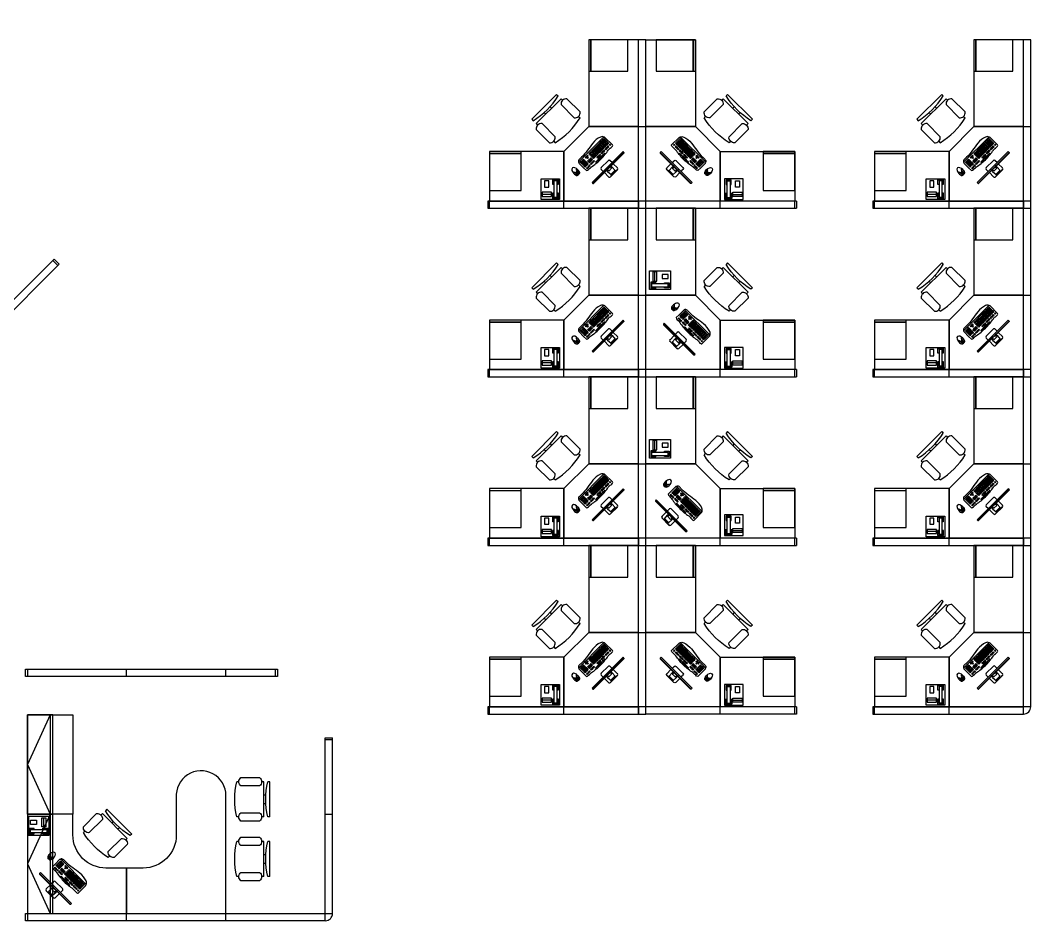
# Model space of a CAD drawing. Header units: inches. Extents: x -17 to 3016, y -11 to 1580.
# Drawn here: x 800.2 to 1288.6, y 232.4 to 667.7 of the extents above; entities that cross this region are included whole.
import ezdxf

# ---------------------------------------------------------------- set-up
doc = ezdxf.new("R2010")
doc.units = ezdxf.units.IN
doc.header["$MEASUREMENT"] = 0
for name, color, linetype, lineweight in [('A-FURN-P-PANELS', 1, 'Continuous', 25), ('A-FURN-P-PEDS', 5, 'Continuous', 25), ('A-FURN-P-SEAT', 4, 'Continuous', 25), ('A-FURN-P-STOR', 7, 'Continuous', 25), ('A-FURN-P-WKSF', 200, 'Continuous', 25), ('COMPUTER-P3', 30, 'Continuous', 25), ('Furniture', 200, 'Continuous', 25), ('TELEPHONE-ST12', 3, 'Continuous', 25)]:
    doc.layers.add(name, color=color, linetype=linetype, lineweight=lineweight)
doc.styles.add('ATTR', font='romans.shx', dxfattribs={"width": 0.8, "height": 2.52})

# ---------------------------------------------------------------- blocks, each defined once
blk = doc.blocks.new('MONITOR')
at = {"color": 0}
for p, q in [((-269, -94), (-264, -89)), ((-264, -89), (264, -89)), ((-77, -17), (-77, -89)), ((-77, -109), (-77, -143)), ((-40, -70), (-36, -14)), ((-29, -14), (-29, -17)), ((-29, -14), (-29, -17)), ((-25, -60), (-25, -82)), ((-25, -60), (-24, -60)), ((-24, -60), (-24, -89)), ((-24, -63), (24, -63)), ((24, -60), (24, -89)), ((24, -60), (25, -60)), ((25, -60), (25, -82)), ((29, -14), (29, -17)), ((29, -14), (29, -17)), ((40, -70), (36, -14)), ((77, -17), (77, -89)), ((77, -109), (77, -143)), ((269, -94), (264, -89))]:
    blk.add_line(p, q, dxfattribs=at)
for points in [[(-60, 0), (60, 0)], [(-269, -109), (269, -109), (269, -94), (-269, -94), (-269, -109)], [(-36, -14), (36, -14)], [(-29, -17), (29, -17)], [(-29, -17), (29, -17)], [(-60, -160), (60, -160)]]:
    blk.add_lwpolyline(points, dxfattribs=at)
for points in [[(-40, -70, 0.263666), (-37, -80), (-34, -82), (-25, -82)], [(40, -70, -0.263666), (37, -80), (34, -82), (25, -82)]]:
    blk.add_lwpolyline(points, format="xyb", dxfattribs=at)
for centre, radius in [((-61, -4), 1.73), ((-46, -4), 1.73), ((-36, -102), 1.14), ((-32, -4), 1.73), ((-18, -4), 1.73), ((-3, -4), 1.73), ((11, -4), 1.73), ((25, -4), 1.73), ((36, -102), 1.14), ((39, -4), 1.73)]:
    blk.add_circle(centre, radius, dxfattribs=at)
for centre, start, end in [((-60, -17), 90, 180), ((60, -17), 0, 90), ((-60, -143), 180, 270), ((60, -143), 270, 0)]:
    blk.add_arc(centre, 17.2, start, end, dxfattribs=at)
blk = doc.blocks.new('KEYBOARD')
at = {"color": 0}
for points in [[(233, -76), (233, -26, 0.165941), (205, -17, -0.04592), (141, -12, 0.046884), (0, 0, 0.043941), (-135, -14, -0.081459), (-182, -12, 0.073722), (-206, -13, 0.278236), (-218, -23), (-217, -154, 0.414214), (-202, -168), (218, -167, 0.414214), (233, -152)], [(218, -167), (-202, -168, -0.198912), (-213, -164, 0.237087), (-181, -196, 0.110077), (-61, -209, 0.017919), (47, -193, -0.053396), (161, -185, 0.017301), (204, -185, 0.36209), (228, -163, -0.184401), (218, -167)]]:
    blk.add_lwpolyline(points, format="xyb", close=True, dxfattribs=at)
at = {"color": 0, "lineweight": 0}
for points in [[(-201, -38), (-189, -38)], [(-201, -38), (-201, -51)], [(-201, -51), (-189, -51)], [(-200, -70), (-188, -70)], [(-200, -70), (-200, -83)], [(-200, -83), (-188, -83)], [(-200, -87), (-188, -86)], [(-200, -87), (-200, -100)], [(-200, -100), (-188, -99)], [(-200, -104), (-188, -104)], [(-200, -104), (-200, -117)], [(-200, -117), (-188, -117)], [(-200, -122), (-173, -122)], [(-200, -122), (-200, -135)], [(-189, -38), (-189, -51)], [(-188, -70), (-188, -83)], [(-188, -86), (-188, -99)], [(-188, -104), (-188, -117)], [(-185, -70), (-185, -83)], [(-185, -70), (-173, -70)], [(-185, -83), (-173, -83)], [(-185, -86), (-185, -99)], [(-185, -86), (-173, -86)], [(-185, -99), (-173, -99)], [(-185, -104), (-173, -104)], [(-185, -104), (-185, -117)], [(-185, -117), (-173, -117)], [(-173, -70), (-173, -83)], [(-173, -86), (-173, -99)], [(-173, -104), (-173, -117)], [(-173, -122), (-173, -135)], [(-171, -38), (-171, -51)], [(-171, -38), (-159, -38)], [(-171, -51), (-159, -51)], [(-170, -70), (-170, -83)], [(-170, -70), (-158, -70)], [(-170, -83), (-158, -83)], [(-170, -86), (-170, -99)], [(-170, -86), (-158, -86)], [(-170, -99), (-158, -99)], [(-170, -104), (-158, -104)], [(-170, -104), (-170, -117)], [(-170, -117), (-158, -117)], [(-170, -122), (-170, -135)], [(-170, -122), (-158, -122)], [(-159, -38), (-159, -51)], [(-158, -70), (-158, -83)], [(-158, -86), (-158, -99)], [(-158, -104), (-158, -117)], [(-158, -122), (-158, -135)], [(-156, -38), (-156, -51)], [(-156, -38), (-144, -38)], [(-156, -51), (-144, -51)], [(-156, -70), (-144, -70)], [(-156, -70), (-156, -83)], [(-156, -83), (-144, -83)], [(-156, -86), (-144, -86)], [(-156, -86), (-156, -99)], [(-156, -99), (-144, -99)], [(-156, -104), (-144, -104)], [(-156, -104), (-156, -117)], [(-156, -117), (-144, -117)], [(-156, -122), (-144, -122)], [(-156, -122), (-156, -135)], [(-144, -38), (-144, -51)], [(-144, -70), (-144, -83)], [(-144, -86), (-144, -99)], [(-144, -104), (-144, -117)], [(-144, -122), (-144, -135)], [(-142, -38), (-130, -38)], [(-142, -38), (-142, -51)], [(-142, -51), (-130, -51)], [(-141, -70), (-141, -83)], [(-141, -70), (-129, -70)], [(-141, -83), (-129, -83)], [(-141, -86), (-141, -99)], [(-141, -86), (-129, -86)], [(-141, -99), (-129, -99)], [(-141, -104), (-129, -104)], [(-141, -104), (-141, -117)], [(-141, -117), (-129, -117)], [(-141, -122), (-129, -122)], [(-141, -122), (-141, -135)], [(-130, -38), (-130, -51)], [(-129, -70), (-129, -83)], [(-129, -86), (-129, -99)], [(-129, -104), (-129, -117)], [(-129, -122), (-129, -135)], [(-127, -38), (-127, -51)], [(-127, -38), (-115, -38)], [(-127, -51), (-115, -51)], [(-126, -70), (-126, -83)], [(-126, -70), (-114, -70)], [(-126, -83), (-114, -83)], [(-126, -86), (-126, -99)], [(-126, -86), (-114, -86)], [(-126, -99), (-114, -99)], [(-126, -104), (-114, -104)], [(-126, -104), (-126, -117)], [(-126, -117), (-114, -117)], [(-126, -122), (-126, -135)], [(-126, -122), (-114, -122)], [(-115, -38), (-115, -51)], [(-114, -70), (-114, -83)], [(-114, -86), (-114, -99)], [(-114, -104), (-114, -117)], [(-114, -122), (-114, -135)], [(-112, -70), (-100, -70)], [(-112, -70), (-112, -83)], [(-112, -83), (-100, -83)], [(-112, -86), (-100, -86)], [(-112, -86), (-112, -99)], [(-112, -99), (-100, -99)], [(-112, -104), (-100, -104)], [(-112, -104), (-112, -117)], [(-112, -117), (-100, -117)], [(-112, -122), (-100, -122)], [(-112, -122), (-112, -135)], [(-101, -38), (-101, -51)], [(-101, -38), (-89, -38)], [(-101, -51), (-89, -51)], [(-100, -70), (-100, -83)], [(-100, -86), (-100, -99)], [(-100, -104), (-100, -117)], [(-100, -122), (-100, -135)], [(-97, -70), (-97, -83)], [(-97, -70), (-85, -70)], [(-97, -83), (-85, -83)], [(-97, -86), (-97, -99)], [(-97, -86), (-85, -86)], [(-97, -99), (-85, -99)], [(-97, -104), (-85, -103)], [(-97, -104), (-97, -117)], [(-97, -117), (-85, -116)], [(-97, -122), (-85, -121)], [(-97, -122), (-96, -135)], [(-89, -38), (-89, -51)], [(-86, -38), (-86, -51)], [(-86, -38), (-74, -38)], [(-86, -51), (-74, -51)], [(-85, -70), (-85, -83)], [(-85, -86), (-85, -99)], [(-85, -103), (-85, -116)], [(-85, -121), (-84, -134)], [(-82, -70), (-70, -69)], [(-82, -70), (-82, -83)], [(-82, -83), (-70, -82)], [(-82, -86), (-82, -99)], [(-82, -86), (-70, -86)], [(-82, -99), (-70, -99)], [(-82, -103), (-70, -103)], [(-82, -103), (-81, -116)], [(-81, -116), (-69, -116)], [(-81, -121), (-81, -134)], [(-81, -121), (-69, -121)], [(-74, -38), (-74, -51)], [(-72, -38), (-60, -38)], [(-72, -38), (-72, -51)], [(-72, -51), (-60, -51)], [(-70, -69), (-70, -82)], [(-70, -86), (-70, -99)], [(-70, -103), (-69, -116)], [(-69, -121), (-69, -134)], [(-68, -69), (-56, -69)], [(-68, -69), (-67, -82)], [(-67, -82), (-55, -82)], [(-67, -86), (-55, -86)], [(-67, -86), (-67, -99)], [(-67, -99), (-55, -99)], [(-67, -103), (-55, -103)], [(-67, -103), (-67, -116)], [(-67, -116), (-55, -116)], [(-67, -121), (-55, -121)], [(-67, -121), (-67, -134)], [(-60, -38), (-60, -51)], [(-57, -38), (-57, -51)], [(-57, -38), (-45, -38)], [(-57, -51), (-45, -51)], [(-56, -69), (-55, -82)], [(-55, -86), (-55, -99)], [(-55, -103), (-55, -116)], [(-55, -121), (-55, -134)], [(-52, -69), (-52, -82)], [(-52, -69), (-40, -69)], [(-52, -82), (-40, -82)], [(-52, -86), (-52, -99)], [(-52, -86), (-40, -86)], [(-52, -99), (-40, -99)], [(-52, -103), (-40, -103)], [(-52, -103), (-52, -116)], [(-52, -116), (-40, -116)], [(-52, -121), (-40, -121)], [(-52, -121), (-52, -134)], [(-45, -38), (-45, -51)], [(-40, -69), (-40, -82)], [(-40, -86), (-40, -99)], [(-40, -103), (-40, -116)], [(-40, -121), (-40, -134)], [(-37, -69), (-37, -82)], [(-37, -69), (-25, -69)], [(-37, -82), (-25, -82)], [(-37, -86), (-37, -99)], [(-37, -86), (-25, -86)], [(-37, -99), (-25, -99)], [(-37, -103), (-25, -103)], [(-37, -103), (-37, -116)], [(-37, -116), (-25, -116)], [(-37, -121), (-37, -134)], [(-37, -121), (-25, -121)], [(-28, -19), (1, -18)], [(-28, -38), (-16, -37)], [(-28, -38), (-28, -51)], [(-28, -51), (-16, -50)], [(-26, -16), (1, -16)], [(-25, -69), (-25, -82)], [(-25, -86), (-25, -99)], [(-25, -103), (-25, -116)], [(-25, -121), (-25, -134)], [(-23, -69), (-11, -69)], [(-23, -69), (-23, -82)], [(-23, -82), (-11, -82)], [(-23, -86), (-11, -86)], [(-23, -86), (-23, -99)], [(-23, -99), (-11, -99)], [(-23, -103), (-11, -103)], [(-23, -103), (-23, -116)], [(-23, -116), (-11, -116)], [(-23, -121), (-11, -121)], [(-23, -121), (-23, -134)], [(-16, -37), (-16, -50)], [(-13, -37), (-13, -50)], [(-13, -37), (-1, -37)], [(-13, -50), (-1, -50)], [(-11, -69), (-11, -82)], [(-11, -86), (-11, -99)], [(-11, -103), (-11, -116)], [(-11, -121), (-11, -134)], [(-8, -69), (-8, -82)], [(-8, -69), (4, -69)], [(-8, -82), (4, -82)], [(-8, -86), (-8, -99)], [(-8, -86), (4, -86)], [(-8, -99), (4, -99)], [(-8, -103), (4, -103)], [(-8, -103), (-8, -116)], [(-8, -116), (4, -116)], [(-8, -121), (4, -121)], [(-8, -121), (-8, -134)], [(-1, -37), (-1, -50)], [(1, -7), (1, -16)], [(1, -18), (1, -25)], [(2, -37), (14, -37)], [(2, -37), (2, -50)], [(2, -50), (14, -50)], [(4, -7), (5, -16)], [(4, -69), (4, -82)], [(4, -86), (4, -99)], [(4, -103), (4, -116)], [(4, -121), (4, -134)], [(5, -16), (30, -16)], [(5, -18), (5, -25)], [(5, -18), (30, -18)], [(7, -69), (7, -82)], [(7, -69), (19, -69)], [(7, -82), (19, -82)], [(7, -86), (7, -99)], [(7, -86), (19, -86)], [(7, -99), (19, -99)], [(7, -103), (19, -103)], [(7, -103), (8, -116)], [(8, -116), (20, -116)], [(8, -121), (8, -134)], [(8, -121), (20, -121)], [(14, -37), (14, -50)], [(17, -37), (17, -50)], [(17, -37), (29, -37)], [(17, -50), (29, -50)], [(19, -69), (19, -82)], [(19, -86), (19, -99)], [(19, -103), (20, -116)], [(20, -121), (20, -134)], [(23, -69), (35, -69)], [(23, -69), (23, -82)], [(23, -82), (35, -82)], [(23, -86), (35, -86)], [(23, -86), (23, -99)], [(23, -99), (35, -99)], [(23, -103), (35, -103)], [(23, -103), (23, -116)], [(23, -116), (35, -116)], [(23, -121), (65, -121)], [(23, -121), (23, -134)], [(29, -37), (29, -50)], [(35, -69), (35, -82)], [(35, -86), (35, -99)], [(35, -103), (35, -116)], [(38, -69), (38, -82)], [(38, -69), (65, -69)], [(38, -82), (65, -82)], [(38, -86), (38, -99)], [(38, -86), (50, -86)], [(38, -99), (50, -99)], [(38, -103), (65, -103)], [(38, -103), (38, -116)], [(38, -116), (65, -116)], [(50, -86), (50, -99)], [(53, -86), (53, -99)], [(53, -86), (65, -86)], [(53, -99), (65, -99)], [(65, -69), (65, -82)], [(65, -86), (65, -99)], [(65, -103), (65, -116)], [(65, -121), (65, -134)], [(82, -37), (82, -50)], [(82, -37), (94, -37)], [(82, -50), (94, -50)], [(83, -69), (83, -82)], [(83, -69), (95, -69)], [(83, -82), (95, -82)], [(83, -85), (83, -98)], [(83, -85), (95, -85)], [(83, -98), (95, -98)], [(94, -37), (94, -50)], [(95, -69), (95, -82)], [(95, -85), (95, -98)], [(97, -37), (97, -50)], [(97, -37), (109, -37)], [(97, -50), (109, -50)], [(98, -69), (98, -82)], [(98, -69), (110, -69)], [(98, -82), (110, -82)], [(98, -85), (98, -98)], [(98, -85), (110, -85)], [(98, -98), (110, -98)], [(104, -121), (104, -134)], [(104, -121), (116, -121)], [(109, -37), (109, -50)], [(110, -69), (110, -82)], [(110, -85), (110, -98)], [(111, -37), (123, -37)], [(111, -37), (111, -50)], [(111, -50), (123, -50)], [(112, -69), (124, -69)], [(112, -69), (112, -82)], [(112, -82), (124, -82)], [(112, -85), (124, -85)], [(112, -85), (112, -98)], [(112, -98), (124, -98)], [(116, -121), (116, -134)], [(123, -37), (123, -50)], [(124, -69), (124, -82)], [(124, -85), (124, -98)], [(126, -37), (126, -50)], [(126, -37), (138, -37)], [(126, -50), (138, -50)], [(127, -69), (127, -82)], [(127, -69), (139, -69)], [(127, -82), (139, -82)], [(127, -85), (128, -98)], [(127, -85), (139, -85)], [(128, -98), (140, -98)], [(138, -37), (138, -50)], [(139, -69), (139, -82)], [(139, -85), (140, -98)], [(156, -35), (156, -48)], [(156, -35), (168, -35)], [(156, -48), (168, -48)], [(157, -69), (157, -82)], [(157, -69), (169, -69)], [(157, -82), (169, -82)], [(157, -85), (157, -98)], [(157, -85), (169, -85)], [(157, -98), (169, -98)], [(157, -103), (169, -103)], [(157, -103), (157, -116)], [(157, -116), (169, -116)], [(157, -121), (157, -134)], [(157, -121), (169, -121)], [(168, -35), (168, -48)], [(169, -69), (169, -82)], [(169, -85), (169, -98)], [(169, -103), (169, -116)], [(169, -121), (169, -134)], [(172, -69), (184, -69)], [(172, -69), (172, -82)], [(172, -82), (184, -82)], [(172, -85), (184, -85)], [(172, -85), (172, -98)], [(172, -98), (184, -98)], [(172, -103), (184, -102)], [(172, -103), (172, -116)], [(172, -116), (184, -115)], [(172, -121), (184, -120)], [(172, -121), (172, -134)], [(176, -34), (176, -47)], [(176, -34), (188, -34)], [(176, -47), (188, -47)], [(184, -69), (184, -82)], [(184, -85), (184, -98)], [(184, -102), (184, -115)], [(184, -120), (184, -133)], [(187, -69), (199, -68)], [(187, -69), (187, -82)], [(187, -82), (199, -81)], [(187, -85), (187, -98)], [(187, -85), (199, -85)], [(187, -98), (199, -98)], [(187, -102), (199, -102)], [(187, -102), (187, -115)], [(187, -115), (199, -115)], [(187, -120), (199, -120)], [(187, -120), (187, -133)], [(188, -34), (188, -47)], [(197, -34), (197, -47)], [(197, -34), (209, -34)], [(197, -47), (209, -47)], [(199, -68), (199, -81)], [(199, -85), (199, -98)], [(199, -102), (199, -115)], [(199, -120), (199, -133)], [(202, -68), (202, -81)], [(202, -68), (214, -68)], [(202, -81), (214, -81)], [(202, -85), (202, -98)], [(202, -85), (214, -85)], [(202, -98), (214, -98)], [(202, -102), (214, -102)], [(202, -102), (202, -115)], [(202, -115), (214, -115)], [(202, -120), (202, -133)], [(202, -120), (214, -120)], [(209, -34), (209, -47)], [(214, -68), (214, -81)], [(214, -85), (214, -98)], [(214, -102), (214, -115)], [(214, -120), (214, -133)], [(-200, -135), (-173, -135)], [(-200, -139), (-173, -139)], [(-200, -139), (-200, -152)], [(-200, -152), (-173, -152)], [(-173, -139), (-173, -152)], [(-170, -135), (-158, -135)], [(-170, -139), (-158, -139)], [(-170, -139), (-170, -152)], [(-170, -152), (-158, -152)], [(-158, -139), (-158, -152)], [(-156, -135), (-144, -135)], [(-156, -139), (-156, -152)], [(-156, -139), (-129, -139)], [(-156, -152), (-129, -152)], [(-141, -135), (-129, -135)], [(-129, -139), (-129, -152)], [(-126, -135), (-114, -135)], [(-126, -139), (-11, -138)], [(-126, -139), (-126, -152)], [(-126, -152), (-11, -151)], [(-112, -135), (-100, -135)], [(-96, -135), (-84, -134)], [(-81, -134), (-69, -134)], [(-67, -134), (-55, -134)], [(-52, -134), (-40, -134)], [(-37, -134), (-25, -134)], [(-23, -134), (-11, -134)], [(-11, -138), (-11, -151)], [(-8, -134), (4, -134)], [(-7, -138), (20, -138)], [(-7, -138), (-7, -151)], [(-7, -151), (20, -151)], [(8, -134), (20, -134)], [(20, -138), (20, -151)], [(23, -134), (65, -134)], [(23, -138), (35, -138)], [(23, -138), (23, -151)], [(23, -151), (35, -151)], [(35, -138), (35, -151)], [(38, -138), (65, -138)], [(38, -138), (38, -151)], [(38, -151), (65, -151)], [(65, -138), (65, -151)], [(89, -138), (101, -138)], [(89, -138), (89, -151)], [(89, -151), (101, -151)], [(101, -138), (101, -151)], [(104, -134), (116, -134)], [(104, -138), (116, -138)], [(104, -138), (104, -151)], [(104, -151), (116, -151)], [(116, -138), (116, -151)], [(119, -138), (131, -138)], [(119, -138), (119, -151)], [(119, -151), (131, -151)], [(131, -138), (131, -151)], [(157, -134), (169, -134)], [(157, -138), (169, -138)], [(157, -138), (157, -151)], [(157, -151), (169, -151)], [(169, -138), (169, -151)], [(172, -134), (184, -133)], [(172, -138), (184, -138)], [(172, -138), (172, -151)], [(172, -151), (184, -151)], [(184, -138), (184, -151)], [(187, -133), (199, -133)], [(187, -138), (199, -138)], [(187, -138), (187, -151)], [(187, -151), (199, -151)], [(199, -138), (199, -151)], [(202, -133), (214, -133)], [(202, -138), (214, -138)], [(202, -138), (202, -151)], [(202, -151), (214, -151)], [(214, -138), (214, -151)]]:
    blk.add_lwpolyline(points, dxfattribs=at)
for points in [[(1, -25, -0.037715), (-22, -24, -0.328345), (-28, -19)], [(-26, -16, -0.157731), (-22, -12, -0.08747), (1, -7, -0.08747)], [(4, -7, -0.086643), (27, -12, -0.237073), (30, -16)], [(30, -18, -0.11266), (29, -21, -0.188542), (24, -24, -0.031584), (5, -25, -0.031584)]]:
    blk.add_lwpolyline(points, format="xyb", dxfattribs=at)
for centre in [(-74, -18), (-64, -18), (-55, -18), (-46, -18), (-36, -18), (38, -18), (48, -18), (57, -18), (67, -18), (76, -18)]:
    blk.add_circle(centre, 3.55, dxfattribs=at)
blk = doc.blocks.new('COMPUTER 1')
for points in [[(18.95, -12.14, 0.241004), (17.92, -12.5, 0.217003), (17.85, -15.71, 0.752527), (19.72, -15.8, 0.115399), (20.17, -13.62, 0.099122), (19.95, -12.6, 0.240483), (18.95, -12.14)], [(18.54, -12.15, 0.055019), (18.34, -12.84, 0.050601), (18.3, -13.5, -0.084687), (18.26, -13.93, -0.175899), (17.79, -14.62, -0.569307), (17.58, -14.53, -0.064428), (17.58, -13.61, -0.081238), (17.92, -12.5, -0.150456), (18.54, -12.15)], [(19.3, -12.18, -0.141108), (19.38, -13.53, 0.211379), (19.46, -13.94, 0.412702), (18.26, -13.93, 0.176997), (18.37, -13.48, -0.141094), (18.57, -12.15, -0.080592), (18.95, -12.14, -0.075205), (19.3, -12.17)], [(18.76, -13.1), (18.8, -12.56, -0.837339), (18.99, -12.6), (18.96, -13.23, -1), (18.76, -13.22)], [(19.36, -12.19, -0.071754), (19.5, -13.05, -0.043169), (19.47, -13.62, 0.269309), (19.91, -14.74, 0.36617), (20.08, -14.69, 0.160325), (19.95, -12.6, 0.150096), (19.37, -12.19)]]:
    blk.add_lwpolyline(points, format="xyb", close=True)
at = {"xscale": 0.03937, "yscale": 0.03937, "zscale": 0.03937}
for name, p in [('MONITOR', (6.42, -0.45)), ('KEYBOARD', (5.72, -9.75))]:
    blk.add_blockref(name, p, dxfattribs=at)
blk = doc.blocks.new('CHAIR 1')
at = {"linetype": 'Continuous'}
for p, q in [((-8.5, 0), (-8.5, -1)), ((-8.5, 0), (8.5, 0)), ((8.5, 0), (8.5, -1)), ((-8.5, -3), (-8.5, -4)), ((-8.5, -3), (8.5, -3)), ((-2, -3), (-2, -1.9355)), ((2, -1.9576), (2, -3)), ((8.5, -3), (8.5, -4)), ((-10.5, -5), (-10.5, -14)), ((-6.5, -14), (-6.5, -5)), ((6.5, -5), (6.5, -14)), ((10.5, -14), (10.5, -5)), ((-8.5, -15), (-8.5, -16)), ((8.5, -15), (8.5, -16))]:
    blk.add_line(p, q, dxfattribs=at)
for centre, radius, start, end in [((-8.5, -6.5), 2.5, 36.8699, 143.1301), ((0, 34.625), 36.625, 256.5803, 283.4197), ((8.5, -6.5), 2.5, 36.8699, 143.1301), ((-8.5, -12.5), 2.5, 216.8699, 323.1301), ((8.5, -12.5), 2.5, 216.8699, 323.1301), ((0, 19.625), 36.625, 256.5803, 283.4197)]:
    blk.add_arc(centre, radius, start, end, dxfattribs=at)
at = {"style": 'ATTR', "width": 0.8, "flags": 9}
blk.add_attdef('ESTCODE', (0, 0), '', height=0.0042, dxfattribs=at)
blk = doc.blocks.new('PHONE')
for p, q in [((-4.5, 0), (4.5, 0)), ((-4.5, -10), (-4.5, 0)), ((4.5, 0), (4.5, -10)), ((-1, -0.5), (-4, -0.5)), ((-4, -0.5), (-4, -3)), ((-4, -3), (-3.25, -3)), ((-3.75, -0.5), (-3.75, -2.75)), ((-3.75, -2.75), (-3.25, -2.75)), ((-3.25, -1), (-1.75, -1)), ((-3.25, -1), (-3.25, -9)), ((-1.75, -9), (-1.75, -1)), ((-1.75, -2.75), (-1.25, -2.75)), ((-1.75, -3), (-1, -3)), ((-1.25, -2.75), (-1.25, -0.5)), ((-1, -3), (-1, -0.5)), ((-0.5, -1.5), (-0.5, -3.5)), ((4, -1.5), (-0.5, -1.5)), ((-0.5, -2.5), (4, -2.5)), ((-0.5, -3.5), (4, -3.5)), ((4, -3.5), (4, -1.5)), ((-3.75, -9.5), (-3.75, -7.25)), ((-3.75, -7.25), (-3.25, -7.25)), ((-1.25, -9.5), (-3.75, -9.5)), ((-3.25, -9), (-1.75, -9)), ((-1.75, -7.25), (-1.25, -7.25)), ((-1.25, -7.25), (-1.25, -9.5)), ((0.75, -6), (0.75, -9)), ((2.75, -6), (0.75, -6)), ((0.75, -9), (2.75, -9)), ((2.75, -9), (2.75, -6)), ((4.5, -10), (-4.5, -10))]:
    blk.add_line(p, q)
at = {"style": 'ATTR', "width": 0.8, "flags": 9}
blk.add_attdef('ESTCODE', (0, 0), '', height=0.0000256, dxfattribs=at)
blk = doc.blocks.new('DESK 1')
at = {"layer": 'Furniture'}
blk.add_lwpolyline([(36, -24), (36, 0), (0, 0), (0, -36), (24, -36), (36, -24)], dxfattribs=at)
for points in [[(36, 0), (36, -24), (72, -24), (72, 0)], [(24, -78), (24, -36), (0, -36), (0, -78)]]:
    blk.add_lwpolyline(points, close=True, dxfattribs=at)
blk = doc.blocks.new('FILE 1')
at = {"layer": 'A-FURN-P-PEDS'}
blk.add_lwpolyline([(-13.35, 13.35), (-24.13, 2.56), (-11.49, -10.08), (-0.71, 0.71)], close=True, dxfattribs=at)
at = {"layer": 'A-FURN-P-PEDS', "linetype": 'Continuous'}
blk.add_lwpolyline([(-0.71, 0.71), (-11.49, -10.08), (-10.78, -10.78), (0, 0)], close=True, dxfattribs=at)

msp = doc.modelspace()

# ---------------------------------------------------------------- linework, layer by layer
at = {"layer": 'A-FURN-P-PANELS'}
for p, q in [((1175.34, 580.3), (1026.09, 580.3)), ((1288.56, 580.3), (1212.18, 580.3)), ((818.4, 549.1, 0), (767.48, 498.19, 0)), ((1175.34, 498.8), (1026.09, 498.8)), ((1288.56, 498.8), (1212.18, 498.8)), ((1175.34, 417.3), (1026.09, 417.3)), ((1288.56, 417.3), (1212.18, 417.3)), ((1175.34, 335.8), (1026.09, 335.8)), ((1288.56, 335.8), (1212.18, 335.8))]:
    msp.add_line(p, q, dxfattribs=at)
for points in [[(1098.96, 332.3), (1098.96, 658.3)], [(1102.46, 658.3), (1098.96, 658.3)], [(1175.34, 332.3), (1102.46, 332.3), (1102.46, 658.3)], [(1285.06, 332.3), (1285.06, 658.3)], [(1288.56, 658.3), (1285.06, 658.3)], [(1288.56, 580.3), (1288.56, 658.3)], [(1098.96, 616.3), (1102.46, 616.3)], [(1285.06, 616.3), (1288.56, 616.3)], [(1026.09, 580.3), (1026.09, 576.8), (1175.34, 576.8)], [(1026.96, 576.8), (1026.96, 580.3)], [(1062.96, 576.8), (1062.96, 580.3)], [(1138.46, 576.8), (1138.46, 580.3)], [(1174.46, 576.8), (1174.46, 580.3)], [(1175.34, 580.3), (1175.34, 576.8)], [(1212.18, 580.3), (1212.18, 576.8), (1288.56, 576.8)], [(1213.06, 576.8), (1213.06, 580.3)], [(1249.06, 576.8), (1249.06, 580.3)], [(1288.56, 498.8), (1288.56, 576.8)], [(1098.96, 534.8), (1102.46, 534.8)], [(1285.06, 534.8), (1288.56, 534.8)], [(1026.09, 498.8), (1026.09, 495.3), (1175.34, 495.3)], [(1026.96, 495.3), (1026.96, 498.8)], [(1062.96, 495.3), (1062.96, 498.8)], [(1138.46, 495.3), (1138.46, 498.8)], [(1174.46, 495.3), (1174.46, 498.8)], [(1175.34, 498.8), (1175.34, 495.3)], [(1212.18, 498.8), (1212.18, 495.3), (1288.56, 495.3)], [(1213.06, 495.3), (1213.06, 498.8)], [(1249.06, 495.3), (1249.06, 498.8)], [(1288.56, 417.3), (1288.56, 495.3)], [(1098.96, 453.3), (1102.46, 453.3)], [(1285.06, 453.3), (1288.56, 453.3)], [(1026.09, 417.3), (1026.09, 413.8), (1175.34, 413.8)], [(1026.96, 413.8), (1026.96, 417.3)], [(1062.96, 413.8), (1062.96, 417.3)], [(1138.46, 413.8), (1138.46, 417.3)], [(1174.46, 413.8), (1174.46, 417.3)], [(1175.34, 417.3), (1175.34, 413.8)], [(1212.18, 417.3), (1212.18, 413.8), (1288.56, 413.8)], [(1213.06, 413.8), (1213.06, 417.3)], [(1249.06, 413.8), (1249.06, 417.3)], [(1288.56, 335.8), (1288.56, 413.8)], [(1098.96, 371.8), (1102.46, 371.8)], [(1285.06, 371.8), (1288.56, 371.8)], [(1026.09, 335.8), (1026.09, 332.3), (1098.96, 332.3)], [(1026.96, 332.3), (1026.96, 335.8)], [(1062.96, 332.3), (1062.96, 335.8)], [(1138.46, 332.3), (1138.46, 335.8)], [(1174.46, 332.3), (1174.46, 335.8)], [(1175.34, 335.8), (1175.34, 332.3)], [(1212.18, 335.8), (1212.18, 332.3), (1285.06, 332.3)], [(1213.06, 332.3), (1213.06, 335.8)], [(1249.06, 332.3), (1249.06, 335.8)]]:
    msp.add_lwpolyline(points, dxfattribs=at)
for points in [[(1098.96, 580.3), (1098.96, 576.8), (1102.46, 576.8), (1102.46, 580.3)], [(1285.06, 580.3), (1285.06, 576.8), (1288.56, 576.8), (1288.56, 580.3)], [(1098.96, 498.8), (1098.96, 495.3), (1102.46, 495.3), (1102.46, 498.8)], [(1285.06, 498.8), (1285.06, 495.3), (1288.56, 495.3), (1288.56, 498.8)], [(1098.96, 417.3), (1098.96, 413.8), (1102.46, 413.8), (1102.46, 417.3)], [(1285.06, 417.3), (1285.06, 413.8), (1288.56, 413.8), (1288.56, 417.3)], [(1098.96, 335.8), (1098.96, 332.3), (1102.46, 332.3), (1102.46, 335.8)]]:
    msp.add_lwpolyline(points, close=True, dxfattribs=at)
at = {"layer": 'A-FURN-P-PANELS', "elevation": 0}
msp.add_lwpolyline([(816.54, 552.2), (819.01, 549.72), (818.4, 549.1), (815.92, 551.58)], close=True, dxfattribs=at)
for points in [[(765.01, 500.66), (815.92, 551.58)], [(815.92, 551.58), (818.4, 549.1)], [(924.49, 350.51), (802.74, 350.51), (802.74, 354.01), (924.49, 354.01)], [(803.61, 354.01), (803.61, 350.51)], [(851.61, 350.51), (851.61, 354.01)], [(899.61, 350.51), (899.61, 354.01)], [(923.61, 350.51), (923.61, 354.01)], [(924.49, 354.01), (924.49, 350.51)], [(947.61, 232.35), (947.61, 320.73)], [(947.61, 320.73), (951.11, 320.73)], [(951.11, 319.85), (947.61, 319.85)], [(951.11, 235.85), (951.11, 320.73)], [(947.61, 283.85), (951.11, 283.85)], [(947.61, 232.35), (802.74, 232.35), (802.74, 235.85), (951.11, 235.85)], [(803.61, 235.85), (803.61, 232.35)], [(851.61, 232.35), (851.61, 235.85)], [(899.61, 232.35), (899.61, 235.85)]]:
    msp.add_lwpolyline(points, dxfattribs=at)
at = {"layer": 'A-FURN-P-PANELS'}
msp.add_lwpolyline([(1285.06, 332.3, 0.414214), (1288.56, 335.8)], format="xyb", dxfattribs=at)
at = {"layer": 'A-FURN-P-PANELS', "elevation": 0}
msp.add_lwpolyline([(947.61, 232.35, 0.414214), (951.11, 235.85)], format="xyb", dxfattribs=at)
at = {"layer": 'A-FURN-P-STOR'}
for p, q in [((815.86, 331.85, 0), (803.61, 331.85, 0)), ((814.61, 331.85, 0), (814.61, 235.85, 0))]:
    msp.add_line(p, q, dxfattribs=at)
at = {"layer": 'A-FURN-P-STOR', "elevation": 0}
for points in [[(803.61, 331.85), (803.61, 235.85), (815.86, 235.85)], [(814.61, 331.85), (803.61, 307.85), (814.61, 283.85)], [(815.86, 235.85), (815.86, 331.85)], [(814.61, 283.85), (803.61, 259.85), (814.61, 235.85)], [(803.61, 283.85), (815.86, 283.85)]]:
    msp.add_lwpolyline(points, dxfattribs=at)
at = {"layer": 'A-FURN-P-WKSF', "elevation": 0}
msp.add_lwpolyline([(803.61, 283.85), (803.61, 331.85), (825.61, 331.85), (825.61, 283.85)], close=True, dxfattribs=at)
msp.add_lwpolyline([(851.61, 235.85), (899.61, 235.85), (899.61, 292.85, 1.041756), (875.61, 291.87), (875.61, 273.85, -0.414214), (859.61, 257.85), (851.61, 257.85)], format="xyb", close=True, dxfattribs=at)
msp.add_lwpolyline([(825.61, 283.85), (803.61, 283.85), (803.61, 235.85), (851.61, 235.85), (851.61, 257.85), (841.61, 257.85, -0.414214), (825.61, 273.85), (825.61, 283.85)], format="xyb", dxfattribs=at)

# ---------------------------------------------------------------- block references
at = {"layer": 'A-FURN-P-SEAT', "rotation": 45}
for p in [(1053.41, 625.86), (1239.5, 625.86), (1053.41, 544.36), (1239.5, 544.36), (1053.41, 462.86), (1239.5, 462.86), (1053.41, 381.36), (1239.5, 381.36)]:
    msp.add_blockref('CHAIR 1', p, dxfattribs=at)
at = {"layer": 'A-FURN-P-SEAT', "xscale": -1}
for p, rotation in [((1148.02, 625.86), 315), ((1148.02, 544.36), 315.000000000002), ((1148.02, 462.86), 315.000000000002), ((1148.02, 381.36), 315), ((920.83, 291.08, 0), 269.9999999999967), ((848.03, 280.27, 0), 314.9999999999967), ((920.83, 262.25, 0), 269.9999999999967)]:
    msp.add_blockref('CHAIR 1', p, dxfattribs=dict(at, rotation=rotation))
at = {"layer": 'A-FURN-P-WKSF'}
for name, p, rotation in [('FILE 1', (1074.96, 643.05), 225.0000008944723), ('FILE 1', (1126.46, 658.3), 44.99999111240127), ('FILE 1', (1261.06, 643.05), 224.9999995821959), ('DESK 1', (1098.96, 580.3), 180.0000008944822), ('DESK 1', (1285.06, 580.3), 180.0000006537647), ('FILE 1', (1026.96, 604.3), 135.0000008945095), ('FILE 1', (1159.21, 604.3), 134.9999991055234), ('FILE 1', (1213.06, 604.3), 135.0000006537917), ('DESK 1', (709.85, 555.82, 0), 44.99999999990306), ('FILE 1', (1074.96, 561.55), 225.0000000014367), ('FILE 1', (1126.46, 576.8), 45.00000000011347), ('FILE 1', (1261.06, 561.55), 224.9999999995904), ('DESK 1', (1098.96, 498.8), 180.0000000001373), ('DESK 1', (1285.06, 498.8), 179.9999999999621), ('FILE 1', (1026.96, 522.8), 135.0000000001642), ('FILE 1', (1159.21, 522.8), 135.0000000000063), ('FILE 1', (1213.06, 522.8), 134.99999999999), ('FILE 1', (1074.96, 480.05), 225.0000000001886), ('FILE 1', (1126.46, 495.3), 44.99999999979691), ('FILE 1', (1261.06, 480.05), 224.9999999997906), ('DESK 1', (1098.96, 417.3), 179.9999999999573), ('DESK 1', (1285.06, 417.3), 179.9999999999372), ('FILE 1', (1026.96, 441.3), 134.9999999999845), ('FILE 1', (1159.21, 441.3), 135.0000000000052), ('FILE 1', (1213.06, 441.3), 134.9999999999643), ('FILE 1', (1074.96, 398.55), 225.0000000000233), ('FILE 1', (1126.46, 413.8), 45.00000000035914), ('FILE 1', (1261.06, 398.55), 224.9999999994257), ('DESK 1', (1098.96, 335.8), 179.999999999976), ('DESK 1', (1285.06, 335.8), 179.9999999999372), ('FILE 1', (1026.96, 359.8), 135.0000000000025), ('FILE 1', (1159.21, 359.8), 135.0000000000057), ('FILE 1', (1213.06, 359.8), 134.9999999999642)]:
    msp.add_blockref(name, p, dxfattribs=dict(at, rotation=rotation))
at = {"layer": 'A-FURN-P-WKSF', "xscale": -1}
for p, rotation in [((1102.46, 580.3), 179.9999991055179), ((1102.46, 498.8), 180), ((1102.46, 417.3), 180), ((1102.46, 335.8), 180)]:
    msp.add_blockref('DESK 1', p, dxfattribs=dict(at, rotation=rotation))
at = {"layer": 'COMPUTER-P3'}
for p, rotation in [((1091.94, 597.93), 224.9999999999999), ((1278.04, 597.93), 224.9999999999999), ((1120.09, 505.82), 134.9999999999978), ((1091.94, 516.43), 224.9999999999999), ((1278.04, 516.43), 224.9999999999999), ((1091.94, 434.93), 224.9999999999999), ((1278.04, 434.93), 224.9999999999999), ((1116.26, 420.49), 134.9999999999978), ((1091.94, 353.43), 224.9999999999999), ((1278.04, 353.43), 224.9999999999999), ((818.63, 240.27, 0), 134.9999999999771)]:
    msp.add_blockref('COMPUTER 1', p, dxfattribs=dict(at, rotation=rotation))
at = {"layer": 'COMPUTER-P3', "xscale": -1, "rotation": 135.0000000000002}
for p in [(1109.48, 597.93), (1109.48, 353.43)]:
    msp.add_blockref('COMPUTER 1', p, dxfattribs=at)
at = {"layer": 'TELEPHONE-ST12'}
for p, rotation in [((1056.36, 581.05, 0), 180), ((1242.45, 581.05, 0), 180), ((1104.36, 542.08), 89.99999999999432), ((1056.36, 499.55, 0), 180), ((1242.45, 499.55, 0), 180), ((1104.36, 460.58), 89.99999999999432), ((1056.36, 418.05, 0), 180), ((1242.45, 418.05, 0), 180), ((1056.36, 336.55, 0), 180), ((1242.45, 336.55, 0), 180)]:
    msp.add_blockref('PHONE', p, dxfattribs=dict(at, rotation=rotation))
at = {"layer": 'TELEPHONE-ST12', "xscale": -1}
for p, rotation in [((1145.07, 581.05, 0), 180), ((1145.07, 499.55, 0), 180), ((1145.07, 418.55, 0), 180), ((1145.07, 336.55, 0), 180), ((814.11, 278.2, 0), 269.9999999999967)]:
    msp.add_blockref('PHONE', p, dxfattribs=dict(at, rotation=rotation))

doc.saveas('drawing.dxf')
